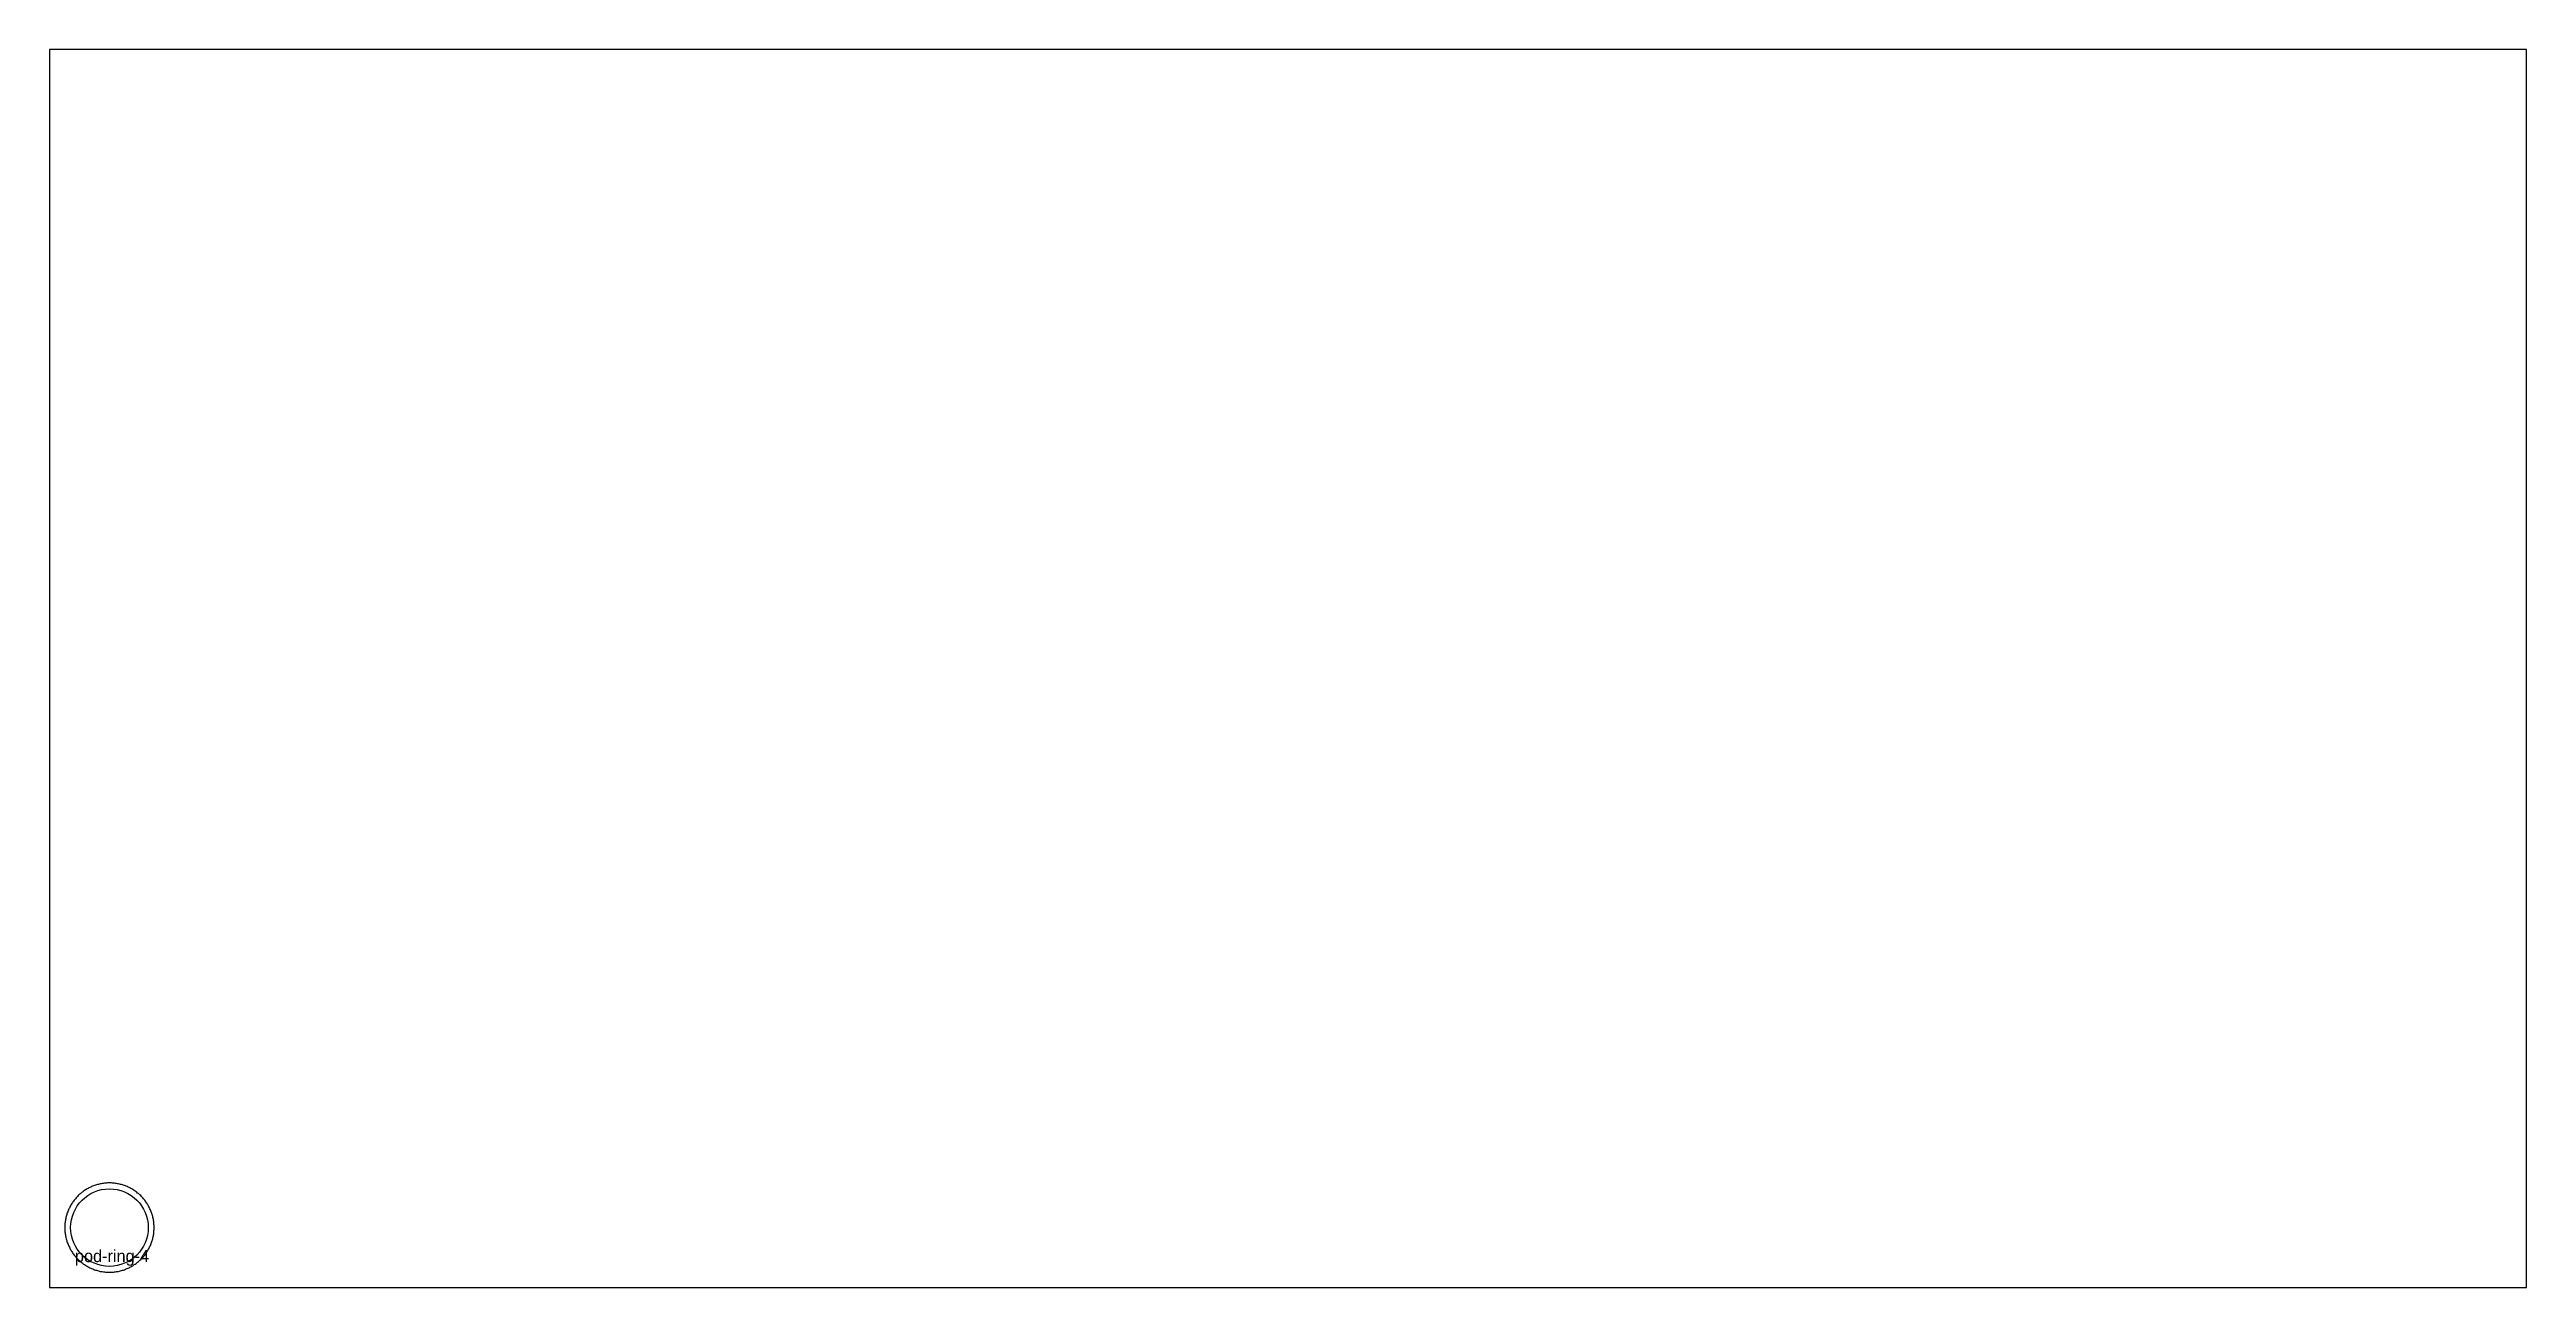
# Model space of a CAD drawing. Header units: millimetres. Extents: x 0 to 2440, y 0 to 1220.
import ezdxf

# ---------------------------------------------------------------- set-up
doc = ezdxf.new("R2010")
doc.units = ezdxf.units.MM
doc.layers.add('CUT_INSIDE', color=5, linetype='Continuous')
doc.layers.add('CUT_OUTSIDE', color=1, linetype='Continuous')

msp = doc.modelspace()

# ---------------------------------------------------------------- linework, layer by layer
at = {"layer": 'CUT_INSIDE'}
msp.add_circle((59, 59), 38.2, dxfattribs=at)
at = {"layer": 'CUT_OUTSIDE'}
msp.add_lwpolyline([(103, 59), (103, 60), (103, 61), (102.9, 62), (102.8, 63), (102.7, 64), (102.6, 65), (102.4, 66), (102.3, 67), (102.1, 68), (101.9, 68.9), (101.6, 69.9), (101.4, 70.9), (101.1, 71.8), (100.8, 72.8), (100.5, 73.7), (100.1, 74.7), (99.7, 75.6), (99.4, 76.5), (98.9, 77.4), (98.5, 78.3), (98.1, 79.2), (97.6, 80.1), (97.1, 81), (96.6, 81.9), (96.1, 82.7), (95.5, 83.5), (94.9, 84.4), (94.4, 85.2), (93.8, 86), (93.1, 86.8), (92.5, 87.5), (91.8, 88.3), (91.2, 89), (90.5, 89.8), (89.8, 90.5), (89, 91.2), (88.3, 91.8), (87.5, 92.5), (86.8, 93.1), (86, 93.8), (85.2, 94.4), (84.4, 94.9), (83.5, 95.5), (82.7, 96.1), (81.9, 96.6), (81, 97.1), (80.1, 97.6), (79.2, 98.1), (78.3, 98.5), (77.4, 98.9), (76.5, 99.4), (75.6, 99.7), (74.7, 100.1), (73.7, 100.5), (72.8, 100.8), (71.8, 101.1), (70.9, 101.4), (69.9, 101.6), (68.9, 101.9), (68, 102.1), (67, 102.3), (66, 102.4), (65, 102.6), (64, 102.7), (63, 102.8), (62, 102.9), (61, 103), (60, 103), (59, 103), (58, 103), (57, 103), (56, 102.9), (55, 102.8), (54, 102.7), (53, 102.6), (52, 102.4), (51, 102.3), (50, 102.1), (49.1, 101.9), (48.1, 101.6), (47.1, 101.4), (46.2, 101.1), (45.2, 100.8), (44.3, 100.5), (43.3, 100.1), (42.4, 99.7), (41.5, 99.4), (40.6, 98.9), (39.7, 98.5), (38.8, 98.1), (37.9, 97.6), (37, 97.1), (36.1, 96.6), (35.3, 96.1), (34.5, 95.5), (33.6, 94.9), (32.8, 94.4), (32, 93.8), (31.2, 93.1), (30.5, 92.5), (29.7, 91.8), (29, 91.2), (28.2, 90.5), (27.5, 89.8), (26.8, 89), (26.2, 88.3), (25.5, 87.5), (24.9, 86.8), (24.2, 86), (23.6, 85.2), (23.1, 84.4), (22.5, 83.5), (21.9, 82.7), (21.4, 81.9), (20.9, 81), (20.4, 80.1), (19.9, 79.2), (19.5, 78.3), (19.1, 77.4), (18.6, 76.5), (18.3, 75.6), (17.9, 74.7), (17.5, 73.7), (17.2, 72.8), (16.9, 71.8), (16.6, 70.9), (16.4, 69.9), (16.1, 68.9), (15.9, 68), (15.7, 67), (15.6, 66), (15.4, 65), (15.3, 64), (15.2, 63), (15.1, 62), (15, 61), (15, 60), (15, 59), (15, 58), (15, 57), (15.1, 56), (15.2, 55), (15.3, 54), (15.4, 53), (15.6, 52), (15.7, 51), (15.9, 50), (16.1, 49.1), (16.4, 48.1), (16.6, 47.1), (16.9, 46.2), (17.2, 45.2), (17.5, 44.3), (17.9, 43.3), (18.3, 42.4), (18.6, 41.5), (19.1, 40.6), (19.5, 39.7), (19.9, 38.8), (20.4, 37.9), (20.9, 37), (21.4, 36.1), (21.9, 35.3), (22.5, 34.5), (23.1, 33.6), (23.6, 32.8), (24.2, 32), (24.9, 31.2), (25.5, 30.5), (26.2, 29.7), (26.8, 29), (27.5, 28.2), (28.2, 27.5), (29, 26.8), (29.7, 26.2), (30.5, 25.5), (31.2, 24.9), (32, 24.2), (32.8, 23.6), (33.6, 23.1), (34.5, 22.5), (35.3, 21.9), (36.1, 21.4), (37, 20.9), (37.9, 20.4), (38.8, 19.9), (39.7, 19.5), (40.6, 19.1), (41.5, 18.6), (42.4, 18.3), (43.3, 17.9), (44.3, 17.5), (45.2, 17.2), (46.2, 16.9), (47.1, 16.6), (48.1, 16.4), (49.1, 16.1), (50, 15.9), (51, 15.7), (52, 15.6), (53, 15.4), (54, 15.3), (55, 15.2), (56, 15.1), (57, 15), (58, 15), (59, 15), (60, 15), (61, 15), (62, 15.1), (63, 15.2), (64, 15.3), (65, 15.4), (66, 15.6), (67, 15.7), (68, 15.9), (68.9, 16.1), (69.9, 16.4), (70.9, 16.6), (71.8, 16.9), (72.8, 17.2), (73.7, 17.5), (74.7, 17.9), (75.6, 18.3), (76.5, 18.6), (77.4, 19.1), (78.3, 19.5), (79.2, 19.9), (80.1, 20.4), (81, 20.9), (81.9, 21.4), (82.7, 21.9), (83.5, 22.5), (84.4, 23.1), (85.2, 23.6), (86, 24.2), (86.8, 24.9), (87.5, 25.5), (88.3, 26.2), (89, 26.8), (89.8, 27.5), (90.5, 28.2), (91.2, 29), (91.8, 29.7), (92.5, 30.5), (93.1, 31.2), (93.8, 32), (94.4, 32.8), (94.9, 33.6), (95.5, 34.5), (96.1, 35.3), (96.6, 36.1), (97.1, 37), (97.6, 37.9), (98.1, 38.8), (98.5, 39.7), (98.9, 40.6), (99.4, 41.5), (99.7, 42.4), (100.1, 43.3), (100.5, 44.3), (100.8, 45.2), (101.1, 46.2), (101.4, 47.1), (101.6, 48.1), (101.9, 49.1), (102.1, 50), (102.3, 51), (102.4, 52), (102.6, 53), (102.7, 54), (102.8, 55), (102.9, 56), (103, 57), (103, 58), (103, 59)], close=True, dxfattribs=at)
at = {"layer": 'SHEET_EDGE'}
msp.add_lwpolyline([(0, 0), (2440, 0), (2440, 1220), (0, 1220)], close=True, dxfattribs=at)

# ---------------------------------------------------------------- texts
at = {"layer": 'NOTES'}
msp.add_text('pod-ring-4', height=12, dxfattribs=at).set_placement((25, 25))

doc.saveas('drawing.dxf')
